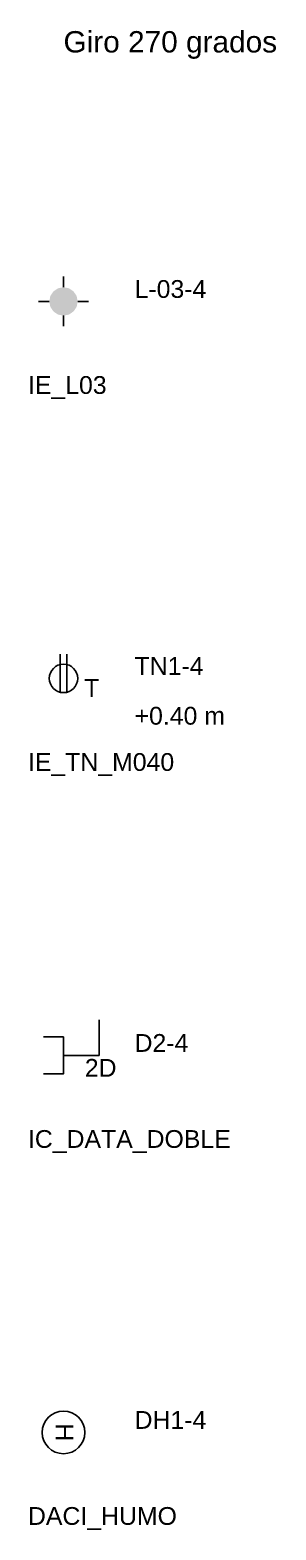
# Model space of a CAD drawing. Header units: metres. Extents: x 1 to 154, y 2 to 28.
# Drawn here: x 83.2 to 85.79, y 3.55 to 19.36 of the extents above; entities that cross this region are included whole.
import ezdxf
from ezdxf.enums import TextEntityAlignment as Align

# ---------------------------------------------------------------- set-up
doc = ezdxf.new("R2010")
doc.units = ezdxf.units.M
for name, color, linetype, lineweight in [('DACI-HUMO', 14, 'Continuous', 25), ('IC-DATA', 144, 'Continuous', 25), ('IE-LUMINARIAS', 7, 'Continuous', 25), ('IE-TOMAS-NORMALES', 7, 'Continuous', 25)]:
    doc.layers.add(name, color=color, linetype=linetype, lineweight=lineweight)
doc.styles.add('EI_TEXTO', font='arial.ttf')

# ---------------------------------------------------------------- blocks, each defined once
blk = doc.blocks.new('IE_L03')
blk.add_hatch(color=0).paths.add_polyline_path([(2, 0), (1.85, 0.77), (1.41, 1.41), (0.77, 1.85), (0, 2), (-0.77, 1.85), (-1.41, 1.41), (-1.85, 0.77), (-2, 0), (-1.85, -0.77), (-1.41, -1.41), (-0.77, -1.85), (0, -2), (0.77, -1.85), (1.41, -1.41), (1.85, -0.77)])
at = {"color": 0, "lineweight": -2}
for p, q in [((0, 2), (0, 3.5)), ((-3.5, 0), (-2, 0)), ((2, 0), (3.5, 0)), ((0, -3.5), (0, -2))]:
    blk.add_line(p, q, dxfattribs=at)
at = {"color": 0, "style": 'EI_TEXTO', "flags": 1}
for tag in ['TIPO', 'TABLERO', 'SISTEMA', 'OBSERVACIONES', 'CLASE_REFERENCIA', 'DESCRIPCION', 'MONTAJE', 'NORMA', 'POTENCIA', 'DIM_FISICA', 'PAGINA_DGE']:
    blk.add_attdef(tag, (0, 0), '', height=2.5, dxfattribs=at)
at = {"color": 0, "style": 'EI_TEXTO'}
for tag, p in [('CODIGO', (10, 0.5)), ('CIRCUITO', (10, -3)), ('ALTURA', (10, -6.5))]:
    blk.add_attdef(tag, p, '', height=2.5, dxfattribs=at)
blk = doc.blocks.new('IE_TN_M040')
at = {"color": 0, "lineweight": -2}
for p, q in [((-3.4, 0.45), (1.95, 0.45)), ((-3.4, -0.45), (1.95, -0.45))]:
    blk.add_line(p, q, dxfattribs=at)
blk.add_circle((0, 0), 2, dxfattribs=at)
at = {"color": 0, "style": 'EI_TEXTO', "flags": 1}
for tag in ['ALIMENTACION', 'TIPO', 'TABLERO', 'TENSION', 'SISTEMA', 'OBSERVACIONES', 'CONFIGURACION', 'CORRIENTE', 'CLASE_REFERENCIA', 'DESCRIPCION', 'MONTAJE', 'NORMA', 'PAGINA_DGE', 'NUM_TOMAS', 'IP']:
    blk.add_attdef(tag, (0, 0), '', height=2.5, dxfattribs=at)
at = {"color": 0, "style": 'EI_TEXTO'}
for tag, p in [('CODIGO', (10, 0.5)), ('DISTINTIVO', (2.9, -2.6)), ('CIRCUITO', (10, -3)), ('ALTURA', (10, -6.5)), ('NOTA_MONTAJE', (10, -10))]:
    blk.add_attdef(tag, p, '', height=2.5, dxfattribs=at)
blk = doc.blocks.new('IC_DATA_DOBLE')
at = {"color": 0, "lineweight": -2}
for points in [[(0, 0), (0, 5), (-5, 5)], [(-2.6, -2.8), (-2.6, 0), (2.6, 0), (2.6, -2.8)]]:
    blk.add_lwpolyline(points, dxfattribs=at)
at = {"color": 0, "style": 'EI_TEXTO', "flags": 1}
for tag in ['TIPO', 'TABLERO', 'SISTEMA', 'OBSERVACIONES', 'CABLE', 'CATEGORIA', 'CLASE_REFERENCIA', 'DESCRIPCION', 'MONTAJE', 'NORMA', 'PUNTO', 'PUERTOS', 'PAGINA_DGE']:
    blk.add_attdef(tag, (0, 0), '', height=2.5, dxfattribs=at)
at = {"color": 0, "style": 'EI_TEXTO'}
for tag, p in [('CODIGO', (10, 0.5)), ('DISTINTIVO', (3, -3)), ('CIRCUITO', (10, -3)), ('ALTURA', (10, -6.5))]:
    blk.add_attdef(tag, p, '', height=2.5, dxfattribs=at)
blk = doc.blocks.new('DACI_HUMO')
at = {"color": 0, "lineweight": -2}
blk.add_circle((0, 0), 3, dxfattribs=at)
at = {"color": 0, "lineweight": -2, "style": 'EI_TEXTO'}
blk.add_text('H', height=2.5, dxfattribs=at).set_placement((0, -1.1), align=Align.CENTER)
at = {"color": 0, "style": 'EI_TEXTO', "flags": 1}
for tag in ['TIPO', 'TABLERO', 'ZONA', 'SISTEMA', 'OBSERVACIONES', 'DESCRIPCION', 'MONTAJE', 'NORMA', 'LAZO', 'DIRECCION', 'MODELO', 'DIMENSIONES']:
    blk.add_attdef(tag, (0, 0), '', height=2.5, dxfattribs=at)
at = {"color": 0, "style": 'EI_TEXTO'}
for tag, p in [('CODIGO', (10, 0.5)), ('CIRCUITO', (10, -3)), ('ALTURA', (10, -6.5))]:
    blk.add_attdef(tag, p, '', height=2.5, dxfattribs=at)

msp = doc.modelspace()

# ---------------------------------------------------------------- block references
at = {"layer": 'DACI-HUMO'}
ref = msp.add_blockref('DACI_HUMO', (83.55, 4.575), dxfattribs=dict(at, xscale=0.075, yscale=0.075, zscale=0.075, rotation=270))
ref.add_attrib('CODIGO', 'DH1-4', (84.3, 4.6125), dxfattribs={"layer": '0', "color": 0, "height": 0.1875, "style": 'EI_TEXTO'})
at = {"layer": 'IC-DATA'}
ref = msp.add_blockref('IC_DATA_DOBLE', (83.55, 8.55), dxfattribs=dict(at, xscale=0.075, yscale=0.075, zscale=0.075, rotation=270))
ref.add_attrib('CODIGO', 'D2-4', (84.3, 8.5875), dxfattribs={"layer": '0', "color": 0, "height": 0.1875, "style": 'EI_TEXTO'})
ref.add_attrib('DISTINTIVO', '2D', (83.775, 8.325), dxfattribs={"layer": '0', "color": 0, "height": 0.1875, "style": 'EI_TEXTO'})
at = {"layer": 'IE-LUMINARIAS'}
ref = msp.add_blockref('IE_L03', (83.55, 16.5), dxfattribs=dict(at, xscale=0.075, yscale=0.075, zscale=0.075, rotation=270))
ref.add_attrib('CODIGO', 'L-03-4', (84.3, 16.5375), dxfattribs={"layer": '0', "color": 0, "height": 0.1875, "style": 'EI_TEXTO'})
at = {"layer": 'IE-TOMAS-NORMALES'}
ref = msp.add_blockref('IE_TN_M040', (83.55, 12.525), dxfattribs=dict(at, xscale=0.075, yscale=0.075, zscale=0.075, rotation=270))
ref.add_attrib('CODIGO', 'TN1-4', (84.3, 12.5625), dxfattribs={"layer": '0', "color": 0, "height": 0.1875, "style": 'EI_TEXTO'})
ref.add_attrib('ALTURA', '+0.40 m', (84.3, 12.0375), dxfattribs={"layer": '0', "color": 0, "height": 0.1875, "style": 'EI_TEXTO'})
ref.add_attrib('DISTINTIVO', 'T', (83.7675, 12.33), dxfattribs={"layer": '0', "color": 0, "height": 0.1875, "style": 'EI_TEXTO'})

# ---------------------------------------------------------------- texts
at = {"style": 'EI_TEXTO'}
for s, height, p in [('Giro 270 grados', 0.225, (83.55, 19.125)), ('IE_L03', 0.1875, (83.175, 15.525)), ('IE_TN_M040', 0.1875, (83.175, 11.55)), ('IC_DATA_DOBLE', 0.1875, (83.175, 7.575)), ('DACI_HUMO', 0.1875, (83.175, 3.6))]:
    msp.add_text(s, height=height, dxfattribs=at).set_placement(p)

doc.saveas('drawing.dxf')
